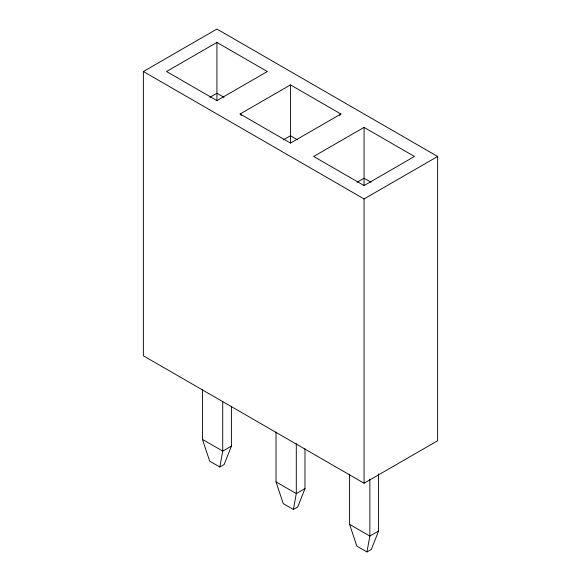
<?xml version="1.0" encoding="UTF-8"?>
<svg xmlns="http://www.w3.org/2000/svg" width="581" height="581" viewBox="0 0 581 581"><rect width="100%" height="100%" fill="white"/><g stroke="black" fill="none" stroke-linecap="round" stroke-linejoin="round"><path stroke-width="0.87" d="M202.449 389.59L202.449 439.41L209.69 461.147L219.829 467.001L222.726 451.117L222.726 401.297M276.019 432.068L276.019 481.881L283.259 503.625L293.398 509.479L296.295 493.589L296.295 443.775M349.588 474.539L349.588 524.36L356.828 546.096L366.967 551.95L369.857 536.067L369.857 478.998M231.412 406.242L231.412 446.099L224.172 464.495L219.829 467.001M304.981 448.721L304.981 488.57L297.741 506.966L293.398 509.479M378.551 473.98L378.551 531.049L371.31 549.444L366.967 551.95M339.689 115.336L340.894 113.999L290.5 84.899L240.106 113.999L241.311 115.336M143.369 71.521L216.931 29.05L437.631 156.471L437.631 440.747L364.069 483.225L143.369 355.797L143.369 71.521L364.069 198.942L437.631 156.471M216.931 42.428L166.536 71.521L216.931 100.622L267.333 71.521L216.931 42.428L216.931 100.506M209.915 97.317L216.931 93.265L223.954 97.317M283.484 139.789L290.5 135.736L297.516 139.789M340.894 113.999L290.5 143.093L240.106 113.999M364.069 127.377L313.667 156.471L364.069 185.564L414.464 156.471L364.069 127.377L364.069 185.455M357.046 182.26L364.069 178.207L371.085 182.26M231.412 446.099L222.726 451.117L202.449 439.41M304.981 488.57L296.295 493.589L276.019 481.881M378.551 531.049L369.857 536.067L349.588 524.36M364.069 198.942L364.069 483.225M290.5 84.899L290.5 142.984"/></g></svg>
